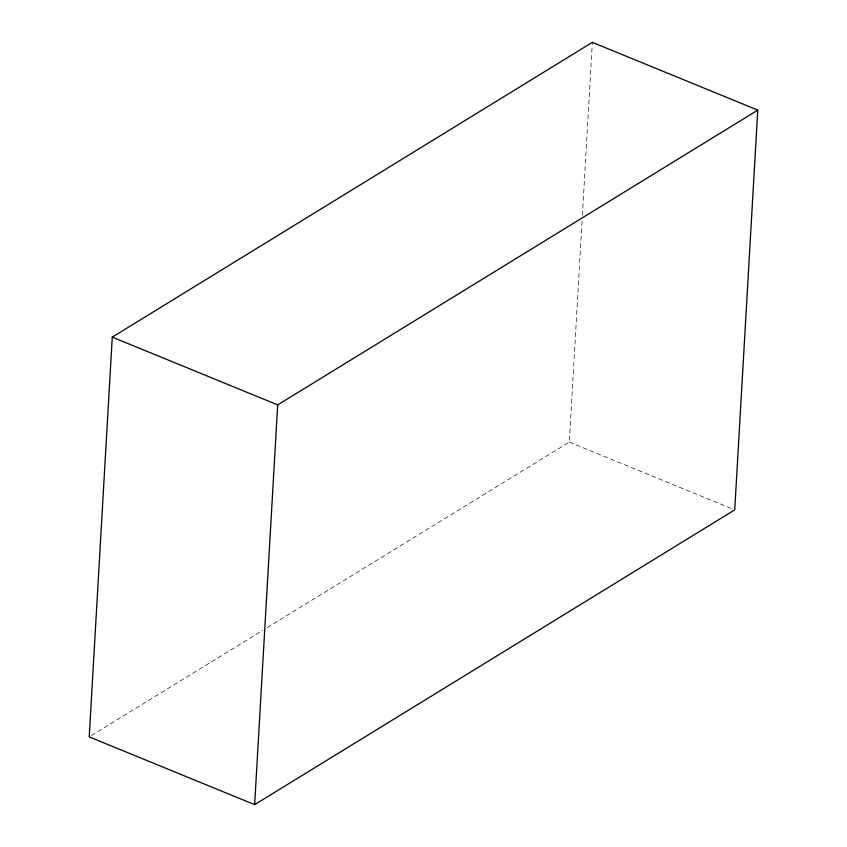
<?xml version="1.0" encoding="UTF-8"?>
<svg xmlns="http://www.w3.org/2000/svg" width="847" height="847" viewBox="0 0 847 847"><rect width="100%" height="100%" fill="white"/><g stroke="black" fill="none" stroke-linecap="round" stroke-linejoin="round"><path stroke-width="0.64" stroke-dasharray="4.24 3.18" d="M267.281 627.542L569.311 442.102L582.09 220.453M582.397 215.18L592.36 42.35M91.476 735.492L262.782 630.316M569.311 442.102L732.295 508.878"/><path stroke-width="1.27" d="M112.27 337.127L89.221 736.879L254.64 804.65L734.73 509.873L757.779 110.121L592.36 42.35L112.27 337.127L277.689 404.898L757.779 110.121M254.64 804.65L277.689 404.898"/></g></svg>
